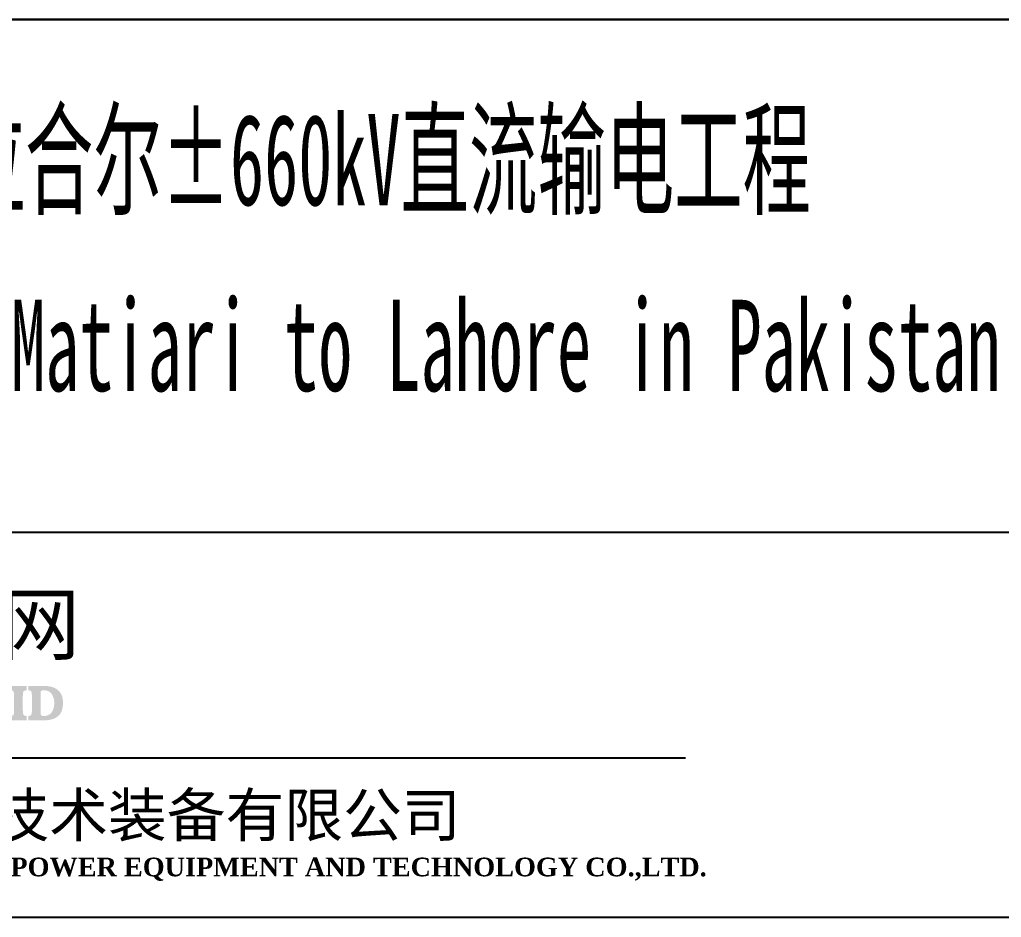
# Model space of a CAD drawing. Header units: millimetres. Extents: x 0 to 841, y 0 to 594.
# Drawn here: x 689.07 to 732.13, y 82.89 to 122.27 of the extents above; entities that cross this region are included whole.
import ezdxf
from ezdxf.enums import TextEntityAlignment as Align

# ---------------------------------------------------------------- set-up
doc = ezdxf.new("R2010")
doc.units = ezdxf.units.MM
doc.layers.add('GPDRAW', color=1, linetype='Continuous')
doc.styles.add('Cad logo ht', font='simhei.ttf')
doc.styles.add('Cad logo times', font='times.ttf')
doc.styles.add('Cad Logo wryh', font='msyh.ttf')
doc.styles.add('ECL', font='SIMFANG_2312.TTF', dxfattribs={"width": 0.7, "height": 3})
doc.styles.add('LXL', font='SIMFANG_2312.TTF', dxfattribs={"width": 0.7, "height": 3})

# ---------------------------------------------------------------- blocks, each defined once
blk = doc.blocks.new('*U33')
at = {"linetype": 'Continuous', "lineweight": 0}
h = blk.add_hatch(color=138, dxfattribs=at)
edge = h.paths.add_edge_path()
edge.add_spline(control_points=[(14.094, 3.768), (14.094, 3.768), (14.094, 4.01), (14.094, 4.01)], knot_values=[1, 1, 1, 1, 1.17234, 1.17234, 1.17234, 1.17234], degree=3, periodic=0)
edge.add_spline(control_points=[(14.094, 4.01), (15.021, 4.01), (15.021, 4.01), (15.021, 4.01)], knot_values=[0, 0, 0, 0, 0.066667, 0.066667, 0.066667, 0.066667], degree=3, periodic=0)
edge.add_spline(control_points=[(15.021, 4.01), (15.021, 3.768), (15.021, 3.768), (15.021, 3.768)], knot_values=[0.066667, 0.066667, 0.066667, 0.066667, 0.133333, 0.133333, 0.133333, 0.133333], degree=3, periodic=0)
edge.add_spline(control_points=[(15.021, 3.768), (14.94, 3.768), (14.88, 3.748), (14.839, 3.708)], knot_values=[0.133333, 0.133333, 0.133333, 0.133333, 0.2, 0.2, 0.2, 0.2], degree=3, periodic=0)
edge.add_spline(control_points=[(14.839, 3.708), (14.819, 3.668), (14.799, 3.567), (14.799, 3.426), (14.799, 3.426), (14.799, 2.68), (14.799, 2.68), (14.799, 2.68)], knot_values=[0.2, 0.2, 0.2, 0.2, 0.266667, 0.266667, 0.266667, 0.266767, 0.333333, 0.333333, 0.333333, 0.333333], degree=3, periodic=0)
edge.add_spline(control_points=[(14.799, 2.68), (14.799, 2.539), (14.819, 2.438), (14.839, 2.398)], knot_values=[0.333333, 0.333333, 0.333333, 0.333333, 0.4, 0.4, 0.4, 0.4], degree=3, periodic=0)
edge.add_spline(control_points=[(14.839, 2.398), (14.88, 2.358), (14.94, 2.338), (15.021, 2.338)], knot_values=[0.4, 0.4, 0.4, 0.4, 0.466667, 0.466667, 0.466667, 0.466667], degree=3, periodic=0)
edge.add_spline(control_points=[(15.021, 2.338), (15.021, 2.096), (15.021, 2.096), (15.021, 2.096)], knot_values=[0.466667, 0.466667, 0.466667, 0.466667, 0.533333, 0.533333, 0.533333, 0.533333], degree=3, periodic=0)
edge.add_spline(control_points=[(15.021, 2.096), (14.094, 2.096), (14.094, 2.096), (14.094, 2.096)], knot_values=[0.533333, 0.533333, 0.533333, 0.533333, 0.6, 0.6, 0.6, 0.6], degree=3, periodic=0)
edge.add_spline(control_points=[(14.094, 2.096), (14.094, 2.338), (14.094, 2.338), (14.094, 2.338)], knot_values=[0.6, 0.6, 0.6, 0.6, 0.666667, 0.666667, 0.666667, 0.666667], degree=3, periodic=0)
edge.add_spline(control_points=[(14.094, 2.338), (14.195, 2.338), (14.255, 2.358), (14.275, 2.398)], knot_values=[0.666667, 0.666667, 0.666667, 0.666667, 0.733333, 0.733333, 0.733333, 0.733333], degree=3, periodic=0)
edge.add_spline(control_points=[(14.275, 2.398), (14.315, 2.438), (14.315, 2.539), (14.315, 2.68), (14.315, 2.68), (14.315, 3.426), (14.315, 3.426), (14.315, 3.426)], knot_values=[0.733333, 0.733333, 0.733333, 0.733333, 0.8, 0.8, 0.8, 0.8001, 0.866667, 0.866667, 0.866667, 0.866667], degree=3, periodic=0)
edge.add_spline(control_points=[(14.315, 3.426), (14.315, 3.567), (14.315, 3.668), (14.275, 3.708)], knot_values=[0.866667, 0.866667, 0.866667, 0.866667, 0.933333, 0.933333, 0.933333, 0.933333], degree=3, periodic=0)
edge.add_spline(control_points=[(14.275, 3.708), (14.255, 3.748), (14.195, 3.768), (14.094, 3.768)], knot_values=[0.933333, 0.933333, 0.933333, 0.933333, 1, 1, 1, 1], degree=3, periodic=0)
h = blk.add_hatch(color=138, dxfattribs=at)
edge = h.paths.add_edge_path()
edge.add_spline(control_points=[(15.101, 4.01), (15.101, 4.01), (15.101, 3.768), (15.101, 3.768)], knot_values=[1, 1, 1, 1, 1.17234, 1.17234, 1.17234, 1.17234], degree=3, periodic=0)
edge.add_spline(control_points=[(15.101, 3.768), (15.182, 3.768), (15.242, 3.748), (15.262, 3.708)], knot_values=[0, 0, 0, 0, 0.083333, 0.083333, 0.083333, 0.083333], degree=3, periodic=0)
edge.add_spline(control_points=[(15.262, 3.708), (15.303, 3.668), (15.303, 3.587), (15.303, 3.426), (15.303, 3.426), (15.303, 2.68), (15.303, 2.68), (15.303, 2.68)], knot_values=[0.083333, 0.083333, 0.083333, 0.083333, 0.166667, 0.166667, 0.166667, 0.166767, 0.25, 0.25, 0.25, 0.25], degree=3, periodic=0)
edge.add_spline(control_points=[(15.303, 2.68), (15.303, 2.539), (15.303, 2.438), (15.262, 2.398)], knot_values=[0.25, 0.25, 0.25, 0.25, 0.333333, 0.333333, 0.333333, 0.333333], degree=3, periodic=0)
edge.add_spline(control_points=[(15.262, 2.398), (15.242, 2.358), (15.182, 2.338), (15.101, 2.338)], knot_values=[0.333333, 0.333333, 0.333333, 0.333333, 0.416667, 0.416667, 0.416667, 0.416667], degree=3, periodic=0)
edge.add_spline(control_points=[(15.101, 2.338), (15.101, 2.096), (15.101, 2.096), (15.101, 2.096)], knot_values=[0.416667, 0.416667, 0.416667, 0.416667, 0.5, 0.5, 0.5, 0.5], degree=3, periodic=0)
edge.add_spline(control_points=[(15.101, 2.096), (15.988, 2.096), (15.988, 2.096), (15.988, 2.096)], knot_values=[0.5, 0.5, 0.5, 0.5, 0.583333, 0.583333, 0.583333, 0.583333], degree=3, periodic=0)
edge.add_spline(control_points=[(15.988, 2.096), (16.33, 2.096), (16.592, 2.176), (16.774, 2.338)], knot_values=[0.583333, 0.583333, 0.583333, 0.583333, 0.666667, 0.666667, 0.666667, 0.666667], degree=3, periodic=0)
edge.add_spline(control_points=[(16.774, 2.338), (16.955, 2.499), (17.036, 2.741), (17.036, 3.063), (17.036, 3.063), (17.036, 3.365), (16.955, 3.607), (16.774, 3.768)], knot_values=[0.666667, 0.666667, 0.666667, 0.666667, 0.75, 0.75, 0.75, 0.7501, 0.833333, 0.833333, 0.833333, 0.833333], degree=3, periodic=0)
edge.add_spline(control_points=[(16.774, 3.768), (16.592, 3.93), (16.33, 4.01), (15.988, 4.01), (15.988, 4.01), (15.101, 4.01), (15.101, 4.01), (15.101, 4.01)], knot_values=[0.833333, 0.833333, 0.833333, 0.833333, 0.916667, 0.916667, 0.916667, 0.916767, 1, 1, 1, 1], degree=3, periodic=0)
edge = h.paths.add_edge_path(flags=16)
edge.add_spline(control_points=[(15.827, 2.378), (15.786, 2.398), (15.786, 2.459), (15.786, 2.579), (15.786, 2.882), (15.786, 3.223), (15.786, 3.527)], knot_values=[0.875, 0.875, 0.875, 0.875, 1, 1, 1, 1.67502, 1.67502, 1.67502, 1.67502], degree=3, periodic=0)
edge.add_spline(control_points=[(15.786, 3.527), (15.786, 3.647), (15.786, 3.708), (15.827, 3.728)], knot_values=[0, 0, 0, 0, 0.125, 0.125, 0.125, 0.125], degree=3, periodic=0)
edge.add_spline(control_points=[(15.827, 3.728), (15.847, 3.768), (15.907, 3.768), (15.988, 3.768), (15.988, 3.768), (16.149, 3.768), (16.29, 3.708), (16.391, 3.587)], knot_values=[0.125, 0.125, 0.125, 0.125, 0.25, 0.25, 0.25, 0.2501, 0.375, 0.375, 0.375, 0.375], degree=3, periodic=0)
edge.add_spline(control_points=[(16.391, 3.587), (16.492, 3.446), (16.552, 3.285), (16.552, 3.063), (16.552, 3.063), (16.552, 2.821), (16.492, 2.66), (16.391, 2.519)], knot_values=[0.375, 0.375, 0.375, 0.375, 0.5, 0.5, 0.5, 0.5001, 0.625, 0.625, 0.625, 0.625], degree=3, periodic=0)
edge.add_spline(control_points=[(16.391, 2.519), (16.29, 2.398), (16.149, 2.338), (15.988, 2.338), (15.988, 2.338), (15.907, 2.338), (15.847, 2.338), (15.827, 2.378)], knot_values=[0.625, 0.625, 0.625, 0.625, 0.75, 0.75, 0.75, 0.7501, 0.875, 0.875, 0.875, 0.875], degree=3, periodic=0)
at = {"color": 138, "const_width": 0.1}
blk.add_lwpolyline([(51.724, 0), (0, 0)], dxfattribs=at)
at = {"color": 138, "ltscale": 5, "insert": (0, 9.111), "char_height": 3.3, "width": 20.15422, "attachment_point": 1, "style": 'Cad Logo wryh'}
blk.add_mtext('{\\fMicrosoft YaHei|b1|i0|c134|p34;国家电网}', dxfattribs=at)
at = {"color": 138, "width": 55.48155, "attachment_point": 1}
for s, insert, char_height, style in [('{\\fSimHei|b1|i0|c134|p49;中国电力技术装备有限公司}', (-0.096, -1.98), 2.4, 'Cad logo ht'), ('{\\fTimes New Roman|b1|i0|c186|p18;CHINA ELECTRIC POWER EQUIPMENT AND TECHNOLOGY CO.,LTD.}', (-0.121, -5.554), 1.04, 'Cad logo times')]:
    blk.add_mtext(s, dxfattribs=dict(at, insert=insert, char_height=char_height, style=style))
blk = doc.blocks.new('*U39')
at = {"color": 0, "style": 'LXL', "width": 0.55}
for s, p in [('巴基斯坦默蒂亚里—拉合尔±660kV直流输电工程', (-0.69, 4.386)), ('±660kV HVDC Project from Matiari to Lahore in Pakistan', (-1.451, -4.233))]:
    blk.add_text(s, height=4, dxfattribs=at).set_placement(p, align=Align.MIDDLE)
blk = doc.blocks.new('XXDAFRAM-CH-HENG-A1')
at = {"layer": 'GPDRAW', "color": 4, "linetype": 'Continuous'}
blk.add_line((831, 122.267), (646, 122.267), dxfattribs=at)
blk.add_line((831, 122.267), (646, 122.267), dxfattribs=at)
at = {"layer": 'GPDRAW', "color": 1, "linetype": 'Continuous'}
blk.add_line((646, 122.267), (831, 122.267), dxfattribs=at)
at = {"layer": 'GPDRAW'}
for p, q in [((831, 99.769), (646, 99.769)), ((831, 82.889), (646, 82.889))]:
    blk.add_line(p, q, dxfattribs=at)
blk.add_blockref('*U39', (692.388, 111.793))
at = {"color": 138, "xscale": 0.7874015748038801, "yscale": 0.7874015748029706, "zscale": 0.7874015748031497}
blk.add_blockref('*U33', (677.552, 89.882), dxfattribs=at)
at = {"linetype": 'Continuous', "style": 'ECL', "width": 0.7}
for tag, height, p in [('DESIGNSTATUS', 3.5, (818.853, 76.574)), ('DESIGNSTATUS', 3.5, (818.853, 76.574)), ('ENDESIGNSTATUS', 3.5, (818.89, 70.889)), ('ENDESIGNSTATUS', 3.5, (818.89, 70.889)), ('V', 4, (778.583, 63.46)), ('O', 4, (784.75, 63.46)), ('L', 4, (790.917, 63.46)), ('N', 4, (797.083, 63.46)), ('D', 4, (809.417, 63.46)), ('W', 4, (815.583, 63.46)), ('G', 4, (821.75, 63.46)), ('VEREN40', 4, (827.822, 63.302)), ('DWGNAME1', 5, (768.762, 48.806)), ('DWGENAME1', 5, (768.979, 42.707)), ('DWGNAME', 5, (768.733, 42.425)), ('DWGNAME2', 5, (769.115, 35.27)), ('DWGENAME', 5, (769.239, 35.309)), ('DWGENAME2', 5, (769.396, 28.811)), ('DWGNO', 5, (758.81, 15.139)), ('VEREN40', 4, (825.773, 15.223))]:
    blk.add_attdef(tag, text='', height=height, dxfattribs=at).set_placement(p, align=Align.MIDDLE)
at = {"style": 'ECL', "width": 0.7, "flags": 1}
for p in [(697.389, 48.278), (697.389, 40.278), (697.389, 32.278), (697.389, 24.278)]:
    blk.add_attdef('DATE', text='', height=5, dxfattribs=at).set_placement(p, align=Align.MIDDLE)
for tag, p in [('SJ1', (666.556, 44.278)), ('JH', (666.556, 36.278)), ('SH1', (666.556, 28.278)), ('PZ', (666.556, 20.278)), ('BL', (666.556, 10))]:
    blk.add_attdef(tag, p, '', height=5, dxfattribs=at)

msp = doc.modelspace()

# ---------------------------------------------------------------- block references
msp.add_blockref('XXDAFRAM-CH-HENG-A1', (0, 0))

doc.saveas('drawing.dxf')
